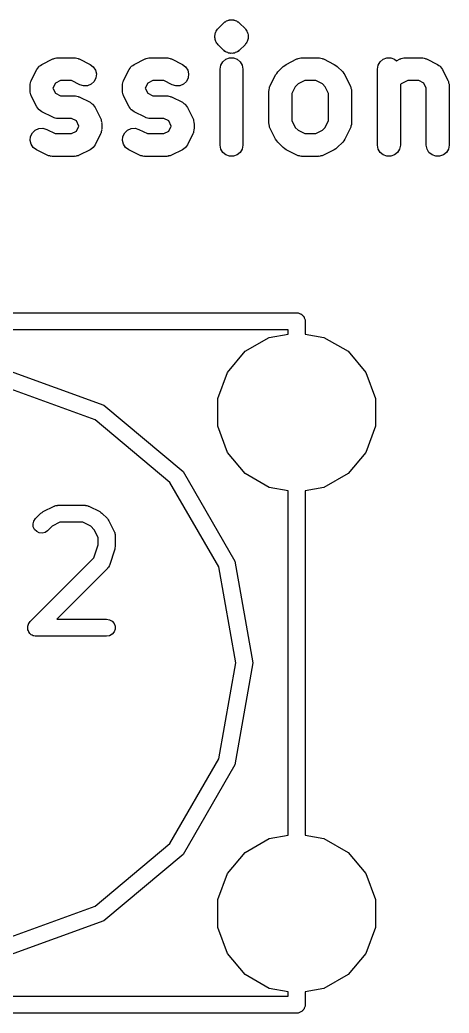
# Model space of a CAD drawing. Extents: x 149.8 to 198.9, y -148.5 to -50.
# Drawn here: x 194.57 to 198.34, y -134.07 to -125.35 of the extents above; entities that cross this region are included whole.
import ezdxf

# ---------------------------------------------------------------- set-up
doc = ezdxf.new("R2010")
doc.units = 0
doc.header["$MEASUREMENT"] = 0
doc.layers.add('BLACK', color=7, linetype='CONTINUOUS')

msp = doc.modelspace()

# ---------------------------------------------------------------- linework, layer by layer
at = {"layer": 'Black'}
for p, q in [((196.31, -125.429), (196.358, -125.382)), ((196.358, -125.382), (196.365, -125.377)), ((196.365, -125.377), (196.371, -125.37)), ((196.371, -125.37), (196.375, -125.369)), ((196.375, -125.369), (196.379, -125.366)), ((196.379, -125.366), (196.383, -125.364)), ((196.383, -125.364), (196.386, -125.362)), ((196.386, -125.362), (196.395, -125.359)), ((196.395, -125.359), (196.403, -125.356)), ((196.403, -125.356), (196.407, -125.355)), ((196.407, -125.355), (196.411, -125.354)), ((196.411, -125.354), (196.416, -125.354)), ((196.416, -125.354), (196.42, -125.353)), ((196.42, -125.353), (196.429, -125.354)), ((196.429, -125.354), (196.437, -125.353)), ((196.437, -125.353), (196.442, -125.354)), ((196.442, -125.354), (196.446, -125.354)), ((196.446, -125.354), (196.45, -125.355)), ((196.45, -125.355), (196.454, -125.356)), ((196.454, -125.356), (196.462, -125.359)), ((196.462, -125.359), (196.471, -125.362)), ((196.471, -125.362), (196.474, -125.364)), ((196.474, -125.364), (196.479, -125.366)), ((196.479, -125.366), (196.482, -125.369)), ((196.482, -125.369), (196.486, -125.37)), ((196.486, -125.37), (196.492, -125.377)), ((196.492, -125.377), (196.499, -125.382)), ((196.499, -125.382), (196.547, -125.429)), ((196.281, -125.491), (196.284, -125.483)), ((196.282, -125.5), (196.281, -125.491)), ((196.281, -125.509), (196.282, -125.5)), ((196.284, -125.517), (196.281, -125.509)), ((196.284, -125.474), (196.288, -125.466)), ((196.284, -125.483), (196.284, -125.474)), ((196.288, -125.466), (196.29, -125.458)), ((196.29, -125.458), (196.295, -125.451)), ((196.295, -125.451), (196.299, -125.443)), ((196.299, -125.443), (196.305, -125.436)), ((196.305, -125.436), (196.31, -125.429)), ((196.547, -125.429), (196.552, -125.436)), ((196.552, -125.436), (196.558, -125.443)), ((196.558, -125.443), (196.562, -125.451)), ((196.562, -125.451), (196.567, -125.458)), ((196.567, -125.458), (196.569, -125.466)), ((196.569, -125.466), (196.573, -125.474)), ((196.573, -125.474), (196.574, -125.483)), ((196.574, -125.483), (196.576, -125.491)), ((196.576, -125.509), (196.574, -125.517)), ((196.576, -125.491), (196.575, -125.5)), ((196.575, -125.5), (196.576, -125.509)), ((196.284, -125.526), (196.284, -125.517)), ((196.288, -125.534), (196.284, -125.526)), ((196.29, -125.542), (196.288, -125.534)), ((196.295, -125.549), (196.29, -125.542)), ((196.299, -125.557), (196.295, -125.549)), ((196.305, -125.564), (196.299, -125.557)), ((196.31, -125.571), (196.305, -125.564)), ((196.358, -125.618), (196.31, -125.571)), ((196.547, -125.571), (196.499, -125.618)), ((196.552, -125.564), (196.547, -125.571)), ((196.558, -125.557), (196.552, -125.564)), ((196.562, -125.549), (196.558, -125.557)), ((196.567, -125.542), (196.562, -125.549)), ((196.569, -125.534), (196.567, -125.542)), ((196.573, -125.526), (196.569, -125.534)), ((196.574, -125.517), (196.573, -125.526)), ((196.365, -125.623), (196.358, -125.618)), ((196.371, -125.63), (196.365, -125.623)), ((196.375, -125.631), (196.371, -125.63)), ((196.379, -125.634), (196.375, -125.631)), ((196.383, -125.636), (196.379, -125.634)), ((196.386, -125.638), (196.383, -125.636)), ((196.395, -125.641), (196.386, -125.638)), ((196.403, -125.644), (196.395, -125.641)), ((196.407, -125.645), (196.403, -125.644)), ((196.411, -125.646), (196.407, -125.645)), ((196.416, -125.646), (196.411, -125.646)), ((196.42, -125.647), (196.416, -125.646)), ((196.429, -125.646), (196.42, -125.647)), ((196.437, -125.647), (196.429, -125.646)), ((196.442, -125.646), (196.437, -125.647)), ((196.446, -125.646), (196.442, -125.646)), ((196.45, -125.645), (196.446, -125.646)), ((196.454, -125.644), (196.45, -125.645)), ((196.462, -125.641), (196.454, -125.644)), ((196.471, -125.638), (196.462, -125.641)), ((196.474, -125.636), (196.471, -125.638)), ((196.479, -125.634), (196.474, -125.636)), ((196.482, -125.631), (196.479, -125.634)), ((196.486, -125.63), (196.482, -125.631)), ((196.492, -125.623), (196.486, -125.63)), ((196.499, -125.618), (196.492, -125.623)), ((194.729, -125.777), (194.737, -125.765)), ((194.737, -125.765), (194.739, -125.763)), ((194.739, -125.763), (194.741, -125.761)), ((194.741, -125.761), (194.753, -125.753)), ((194.753, -125.753), (194.765, -125.744)), ((194.765, -125.744), (194.86, -125.696)), ((194.86, -125.696), (194.866, -125.695)), ((194.866, -125.695), (194.871, -125.692)), ((194.871, -125.692), (194.882, -125.69)), ((194.882, -125.69), (194.893, -125.686)), ((194.893, -125.686), (194.899, -125.687)), ((194.899, -125.687), (194.905, -125.686)), ((194.905, -125.686), (195.048, -125.686)), ((195.048, -125.686), (195.053, -125.687)), ((195.053, -125.687), (195.059, -125.686)), ((195.059, -125.686), (195.07, -125.69)), ((195.07, -125.69), (195.082, -125.692)), ((195.082, -125.692), (195.087, -125.695)), ((195.087, -125.695), (195.092, -125.696)), ((195.092, -125.696), (195.188, -125.744)), ((195.188, -125.744), (195.215, -125.765)), ((195.215, -125.765), (195.235, -125.794)), ((195.538, -125.777), (195.546, -125.765)), ((195.546, -125.765), (195.549, -125.763)), ((195.549, -125.763), (195.55, -125.761)), ((195.55, -125.761), (195.563, -125.753)), ((195.563, -125.753), (195.574, -125.744)), ((195.574, -125.744), (195.67, -125.696)), ((195.67, -125.696), (195.675, -125.695)), ((195.675, -125.695), (195.68, -125.692)), ((195.68, -125.692), (195.692, -125.69)), ((195.692, -125.69), (195.703, -125.686)), ((195.703, -125.686), (195.709, -125.687)), ((195.709, -125.687), (195.714, -125.686)), ((195.714, -125.686), (195.857, -125.686)), ((195.857, -125.686), (195.863, -125.687)), ((195.863, -125.687), (195.869, -125.686)), ((195.869, -125.686), (195.88, -125.69)), ((195.88, -125.69), (195.891, -125.692)), ((195.891, -125.692), (195.896, -125.695)), ((195.896, -125.695), (195.902, -125.696)), ((195.902, -125.696), (195.997, -125.744)), ((195.997, -125.744), (196.025, -125.765)), ((196.025, -125.765), (196.044, -125.794)), ((196.329, -125.786), (196.335, -125.752)), ((196.335, -125.752), (196.352, -125.721)), ((196.352, -125.721), (196.379, -125.699)), ((196.379, -125.699), (196.411, -125.687)), ((196.411, -125.687), (196.446, -125.687)), ((196.446, -125.687), (196.479, -125.699)), ((196.479, -125.699), (196.505, -125.721)), ((196.505, -125.721), (196.523, -125.752)), ((196.523, -125.752), (196.529, -125.786)), ((196.834, -125.81), (196.882, -125.763)), ((196.882, -125.763), (196.895, -125.753)), ((196.895, -125.753), (196.908, -125.744)), ((196.908, -125.744), (197.003, -125.696)), ((197.003, -125.696), (197.008, -125.695)), ((197.008, -125.695), (197.013, -125.692)), ((197.013, -125.692), (197.025, -125.69)), ((197.025, -125.69), (197.036, -125.686)), ((197.036, -125.686), (197.042, -125.687)), ((197.042, -125.687), (197.048, -125.686)), ((197.048, -125.686), (197.19, -125.686)), ((197.19, -125.686), (197.196, -125.687)), ((197.196, -125.687), (197.202, -125.686)), ((197.202, -125.686), (197.213, -125.69)), ((197.213, -125.69), (197.225, -125.692)), ((197.225, -125.692), (197.23, -125.695)), ((197.23, -125.695), (197.235, -125.696)), ((197.235, -125.696), (197.33, -125.744)), ((197.33, -125.744), (197.343, -125.753)), ((197.343, -125.753), (197.356, -125.763)), ((197.356, -125.763), (197.404, -125.81)), ((197.71, -125.786), (197.716, -125.752)), ((197.716, -125.752), (197.733, -125.721)), ((197.733, -125.721), (197.76, -125.699)), ((197.76, -125.699), (197.792, -125.687)), ((197.792, -125.687), (197.827, -125.687)), ((197.827, -125.687), (197.86, -125.699)), ((197.86, -125.699), (197.875, -125.712)), ((197.875, -125.712), (197.908, -125.696)), ((197.908, -125.696), (197.913, -125.695)), ((197.913, -125.695), (197.918, -125.692)), ((197.918, -125.692), (197.93, -125.69)), ((197.93, -125.69), (197.941, -125.686)), ((197.941, -125.686), (197.947, -125.687)), ((197.947, -125.687), (197.952, -125.686)), ((197.952, -125.686), (198.095, -125.686)), ((198.095, -125.686), (198.101, -125.687)), ((198.101, -125.687), (198.107, -125.686)), ((198.107, -125.686), (198.118, -125.69)), ((198.118, -125.69), (198.129, -125.692)), ((198.129, -125.692), (198.134, -125.695)), ((198.134, -125.695), (198.14, -125.696)), ((198.14, -125.696), (198.235, -125.744)), ((198.235, -125.744), (198.247, -125.753)), ((198.247, -125.753), (198.259, -125.761)), ((198.259, -125.761), (198.261, -125.763)), ((198.261, -125.763), (198.263, -125.765)), ((198.263, -125.765), (198.271, -125.777)), ((194.672, -125.884), (194.72, -125.789)), ((194.72, -125.789), (194.729, -125.777)), ((195.235, -125.794), (195.243, -125.827)), ((195.243, -125.827), (195.239, -125.862)), ((195.482, -125.884), (195.53, -125.789)), ((195.53, -125.789), (195.538, -125.777)), ((196.044, -125.794), (196.052, -125.827)), ((196.052, -125.827), (196.048, -125.862)), ((196.329, -126.452), (196.329, -125.786)), ((196.529, -125.786), (196.529, -126.452)), ((196.768, -125.931), (196.815, -125.836)), ((196.815, -125.836), (196.825, -125.823)), ((196.825, -125.823), (196.834, -125.81)), ((197.404, -125.81), (197.413, -125.823)), ((197.413, -125.823), (197.423, -125.836)), ((197.423, -125.836), (197.47, -125.931)), ((197.71, -126.452), (197.71, -125.786)), ((198.271, -125.777), (198.28, -125.789)), ((198.28, -125.789), (198.328, -125.884)), ((194.662, -125.929), (194.663, -125.923)), ((194.662, -125.976), (194.662, -125.929)), ((194.663, -125.917), (194.666, -125.906)), ((194.663, -125.923), (194.663, -125.917)), ((194.666, -125.906), (194.668, -125.894)), ((194.668, -125.894), (194.671, -125.889)), ((194.671, -125.889), (194.672, -125.884)), ((194.884, -125.908), (194.862, -125.952)), ((194.928, -125.886), (194.884, -125.908)), ((195.024, -125.886), (194.928, -125.886)), ((195.098, -125.923), (195.024, -125.886)), ((195.131, -125.933), (195.098, -125.923)), ((195.166, -125.931), (195.131, -125.933)), ((195.198, -125.917), (195.166, -125.931)), ((195.223, -125.893), (195.198, -125.917)), ((195.239, -125.862), (195.223, -125.893)), ((195.471, -125.929), (195.472, -125.923)), ((195.471, -125.976), (195.471, -125.929)), ((195.472, -125.917), (195.475, -125.906)), ((195.472, -125.923), (195.472, -125.917)), ((195.475, -125.906), (195.477, -125.894)), ((195.477, -125.894), (195.48, -125.889)), ((195.48, -125.889), (195.482, -125.884)), ((195.694, -125.908), (195.671, -125.952)), ((195.738, -125.886), (195.694, -125.908)), ((195.834, -125.886), (195.738, -125.886)), ((195.908, -125.923), (195.834, -125.886)), ((195.941, -125.933), (195.908, -125.923)), ((195.976, -125.931), (195.941, -125.933)), ((196.007, -125.917), (195.976, -125.931)), ((196.033, -125.893), (196.007, -125.917)), ((196.048, -125.862), (196.033, -125.893)), ((196.761, -125.954), (196.763, -125.942)), ((196.763, -125.942), (196.766, -125.937)), ((196.766, -125.937), (196.768, -125.931)), ((196.987, -125.94), (196.957, -126)), ((197.012, -125.916), (196.987, -125.94)), ((197.071, -125.886), (197.012, -125.916)), ((197.167, -125.886), (197.071, -125.886)), ((197.226, -125.916), (197.167, -125.886)), ((197.251, -125.94), (197.226, -125.916)), ((197.281, -126), (197.251, -125.94)), ((197.47, -125.931), (197.472, -125.937)), ((197.472, -125.937), (197.475, -125.942)), ((197.475, -125.942), (197.477, -125.954)), ((197.916, -125.916), (197.91, -125.922)), ((197.91, -125.922), (197.91, -126.452)), ((197.976, -125.886), (197.916, -125.916)), ((198.072, -125.886), (197.976, -125.886)), ((198.116, -125.908), (198.072, -125.886)), ((198.138, -125.952), (198.116, -125.908)), ((198.328, -125.884), (198.329, -125.889)), ((198.329, -125.889), (198.332, -125.894)), ((198.332, -125.894), (198.334, -125.906)), ((198.334, -125.906), (198.337, -125.917)), ((198.337, -125.917), (198.337, -125.923)), ((198.337, -125.923), (198.338, -125.929)), ((198.338, -125.929), (198.338, -126.452)), ((194.663, -125.982), (194.662, -125.976)), ((194.663, -125.988), (194.663, -125.982)), ((194.666, -125.999), (194.663, -125.988)), ((194.668, -126.01), (194.666, -125.999)), ((194.671, -126.015), (194.668, -126.01)), ((194.672, -126.021), (194.671, -126.015)), ((194.72, -126.116), (194.672, -126.021)), ((194.862, -125.952), (194.862, -125.953)), ((194.862, -125.953), (194.884, -125.997)), ((194.884, -125.997), (194.928, -126.019)), ((194.928, -126.019), (195.048, -126.019)), ((195.048, -126.019), (195.053, -126.02)), ((195.053, -126.02), (195.059, -126.02)), ((195.059, -126.02), (195.07, -126.023)), ((195.07, -126.023), (195.082, -126.025)), ((195.082, -126.025), (195.087, -126.028)), ((195.087, -126.028), (195.092, -126.03)), ((195.092, -126.03), (195.188, -126.077)), ((195.472, -125.982), (195.471, -125.976)), ((195.472, -125.988), (195.472, -125.982)), ((195.475, -125.999), (195.472, -125.988)), ((195.477, -126.01), (195.475, -125.999)), ((195.48, -126.015), (195.477, -126.01)), ((195.482, -126.021), (195.48, -126.015)), ((195.53, -126.116), (195.482, -126.021)), ((195.671, -125.952), (195.671, -125.953)), ((195.671, -125.953), (195.694, -125.997)), ((195.694, -125.997), (195.738, -126.019)), ((195.738, -126.019), (195.857, -126.019)), ((195.857, -126.019), (195.863, -126.02)), ((195.863, -126.02), (195.869, -126.02)), ((195.869, -126.02), (195.88, -126.023)), ((195.88, -126.023), (195.891, -126.025)), ((195.891, -126.025), (195.896, -126.028)), ((195.896, -126.028), (195.902, -126.03)), ((195.902, -126.03), (195.997, -126.077)), ((196.757, -125.976), (196.758, -125.971)), ((196.757, -126.262), (196.757, -125.976)), ((196.758, -125.965), (196.761, -125.954)), ((196.758, -125.971), (196.758, -125.965)), ((196.957, -126), (196.957, -126.238)), ((197.281, -126.238), (197.281, -126)), ((197.477, -125.954), (197.48, -125.965)), ((197.48, -125.965), (197.48, -125.971)), ((197.48, -125.971), (197.481, -125.976)), ((197.481, -125.976), (197.481, -126.262)), ((198.138, -126.452), (198.138, -125.952)), ((194.729, -126.128), (194.72, -126.116)), ((195.188, -126.077), (195.199, -126.086)), ((195.199, -126.086), (195.212, -126.094)), ((195.212, -126.094), (195.213, -126.096)), ((195.213, -126.096), (195.215, -126.098)), ((195.215, -126.098), (195.224, -126.11)), ((195.224, -126.11), (195.232, -126.122)), ((195.538, -126.128), (195.53, -126.116)), ((195.997, -126.077), (196.009, -126.086)), ((196.009, -126.086), (196.021, -126.094)), ((196.021, -126.094), (196.023, -126.096)), ((196.023, -126.096), (196.025, -126.098)), ((196.025, -126.098), (196.033, -126.11)), ((196.033, -126.11), (196.042, -126.122)), ((194.737, -126.14), (194.729, -126.128)), ((194.739, -126.142), (194.737, -126.14)), ((194.741, -126.144), (194.739, -126.142)), ((194.753, -126.152), (194.741, -126.144)), ((194.765, -126.161), (194.753, -126.152)), ((194.86, -126.208), (194.765, -126.161)), ((195.232, -126.122), (195.28, -126.217)), ((195.546, -126.14), (195.538, -126.128)), ((195.549, -126.142), (195.546, -126.14)), ((195.55, -126.144), (195.549, -126.142)), ((195.563, -126.152), (195.55, -126.144)), ((195.574, -126.161), (195.563, -126.152)), ((195.67, -126.208), (195.574, -126.161)), ((196.042, -126.122), (196.089, -126.217)), ((194.866, -126.21), (194.86, -126.208)), ((194.871, -126.213), (194.866, -126.21)), ((194.882, -126.215), (194.871, -126.213)), ((194.893, -126.218), (194.882, -126.215)), ((194.899, -126.218), (194.893, -126.218)), ((194.905, -126.219), (194.899, -126.218)), ((195.024, -126.219), (194.905, -126.219)), ((195.068, -126.241), (195.024, -126.219)), ((195.09, -126.286), (195.068, -126.241)), ((195.068, -126.33), (195.09, -126.286)), ((195.09, -126.286), (195.09, -126.286)), ((195.28, -126.217), (195.282, -126.223)), ((195.282, -126.223), (195.284, -126.228)), ((195.284, -126.228), (195.286, -126.239)), ((195.286, -126.239), (195.29, -126.25)), ((195.29, -126.25), (195.289, -126.256)), ((195.289, -126.256), (195.29, -126.262)), ((195.29, -126.262), (195.29, -126.31)), ((195.675, -126.21), (195.67, -126.208)), ((195.68, -126.213), (195.675, -126.21)), ((195.692, -126.215), (195.68, -126.213)), ((195.703, -126.218), (195.692, -126.215)), ((195.709, -126.218), (195.703, -126.218)), ((195.714, -126.219), (195.709, -126.218)), ((195.834, -126.219), (195.714, -126.219)), ((195.878, -126.241), (195.834, -126.219)), ((195.9, -126.286), (195.878, -126.241)), ((195.878, -126.33), (195.9, -126.286)), ((195.9, -126.286), (195.9, -126.286)), ((196.089, -126.217), (196.091, -126.223)), ((196.091, -126.223), (196.094, -126.228)), ((196.094, -126.228), (196.096, -126.239)), ((196.096, -126.239), (196.099, -126.25)), ((196.099, -126.25), (196.099, -126.256)), ((196.099, -126.256), (196.1, -126.262)), ((196.1, -126.262), (196.1, -126.31)), ((196.758, -126.268), (196.757, -126.262)), ((196.758, -126.273), (196.758, -126.268)), ((196.761, -126.285), (196.758, -126.273)), ((196.763, -126.296), (196.761, -126.285)), ((196.957, -126.238), (196.987, -126.298)), ((197.251, -126.298), (197.281, -126.238)), ((197.477, -126.285), (197.475, -126.296)), ((197.48, -126.273), (197.477, -126.285)), ((197.481, -126.262), (197.48, -126.268)), ((197.48, -126.268), (197.48, -126.273)), ((194.662, -126.411), (194.666, -126.376)), ((194.666, -126.376), (194.682, -126.345)), ((194.682, -126.345), (194.707, -126.321)), ((194.707, -126.321), (194.739, -126.307)), ((194.739, -126.307), (194.773, -126.305)), ((194.773, -126.305), (194.807, -126.315)), ((194.807, -126.315), (194.881, -126.352)), ((194.881, -126.352), (195.024, -126.352)), ((195.024, -126.352), (195.068, -126.33)), ((195.28, -126.354), (195.232, -126.449)), ((195.282, -126.349), (195.28, -126.354)), ((195.284, -126.344), (195.282, -126.349)), ((195.286, -126.332), (195.284, -126.344)), ((195.29, -126.321), (195.286, -126.332)), ((195.29, -126.31), (195.289, -126.315)), ((195.289, -126.315), (195.29, -126.321)), ((195.472, -126.411), (195.476, -126.376)), ((195.476, -126.376), (195.491, -126.345)), ((195.491, -126.345), (195.516, -126.321)), ((195.516, -126.321), (195.548, -126.307)), ((195.548, -126.307), (195.583, -126.305)), ((195.583, -126.305), (195.616, -126.315)), ((195.616, -126.315), (195.69, -126.352)), ((195.69, -126.352), (195.834, -126.352)), ((195.834, -126.352), (195.878, -126.33)), ((196.089, -126.354), (196.042, -126.449)), ((196.091, -126.349), (196.089, -126.354)), ((196.094, -126.344), (196.091, -126.349)), ((196.096, -126.332), (196.094, -126.344)), ((196.099, -126.321), (196.096, -126.332)), ((196.1, -126.31), (196.099, -126.315)), ((196.099, -126.315), (196.099, -126.321)), ((196.766, -126.301), (196.763, -126.296)), ((196.768, -126.307), (196.766, -126.301)), ((196.815, -126.402), (196.768, -126.307)), ((196.987, -126.298), (197.012, -126.323)), ((197.012, -126.323), (197.071, -126.352)), ((197.071, -126.352), (197.167, -126.352)), ((197.167, -126.352), (197.226, -126.323)), ((197.226, -126.323), (197.251, -126.298)), ((197.47, -126.307), (197.423, -126.402)), ((197.472, -126.301), (197.47, -126.307)), ((197.475, -126.296), (197.472, -126.301)), ((194.67, -126.445), (194.662, -126.411)), ((194.689, -126.474), (194.67, -126.445)), ((195.224, -126.461), (195.215, -126.474)), ((195.232, -126.449), (195.224, -126.461)), ((195.48, -126.445), (195.472, -126.411)), ((195.499, -126.474), (195.48, -126.445)), ((196.033, -126.461), (196.025, -126.474)), ((196.042, -126.449), (196.033, -126.461)), ((196.335, -126.487), (196.329, -126.452)), ((196.529, -126.452), (196.523, -126.487)), ((196.825, -126.415), (196.815, -126.402)), ((196.834, -126.428), (196.825, -126.415)), ((196.882, -126.475), (196.834, -126.428)), ((197.404, -126.428), (197.356, -126.475)), ((197.413, -126.415), (197.404, -126.428)), ((197.423, -126.402), (197.413, -126.415)), ((197.716, -126.487), (197.71, -126.452)), ((197.91, -126.452), (197.903, -126.487)), ((198.144, -126.487), (198.138, -126.452)), ((198.338, -126.452), (198.332, -126.487)), ((194.717, -126.494), (194.689, -126.474)), ((194.812, -126.542), (194.717, -126.494)), ((194.818, -126.543), (194.812, -126.542)), ((194.823, -126.546), (194.818, -126.543)), ((194.834, -126.548), (194.823, -126.546)), ((194.846, -126.552), (194.834, -126.548)), ((194.851, -126.551), (194.846, -126.552)), ((194.857, -126.552), (194.851, -126.551)), ((195.048, -126.552), (194.857, -126.552)), ((195.053, -126.551), (195.048, -126.552)), ((195.059, -126.552), (195.053, -126.551)), ((195.07, -126.548), (195.059, -126.552)), ((195.082, -126.546), (195.07, -126.548)), ((195.087, -126.543), (195.082, -126.546)), ((195.092, -126.542), (195.087, -126.543)), ((195.188, -126.494), (195.092, -126.542)), ((195.199, -126.485), (195.188, -126.494)), ((195.212, -126.477), (195.199, -126.485)), ((195.213, -126.475), (195.212, -126.477)), ((195.215, -126.474), (195.213, -126.475)), ((195.527, -126.494), (195.499, -126.474)), ((195.622, -126.542), (195.527, -126.494)), ((195.627, -126.543), (195.622, -126.542)), ((195.632, -126.546), (195.627, -126.543)), ((195.644, -126.548), (195.632, -126.546)), ((195.655, -126.552), (195.644, -126.548)), ((195.661, -126.551), (195.655, -126.552)), ((195.667, -126.552), (195.661, -126.551)), ((195.857, -126.552), (195.667, -126.552)), ((195.863, -126.551), (195.857, -126.552)), ((195.869, -126.552), (195.863, -126.551)), ((195.88, -126.548), (195.869, -126.552)), ((195.891, -126.546), (195.88, -126.548)), ((195.896, -126.543), (195.891, -126.546)), ((195.902, -126.542), (195.896, -126.543)), ((195.997, -126.494), (195.902, -126.542)), ((196.009, -126.485), (195.997, -126.494)), ((196.021, -126.477), (196.009, -126.485)), ((196.023, -126.475), (196.021, -126.477)), ((196.025, -126.474), (196.023, -126.475)), ((196.352, -126.517), (196.335, -126.487)), ((196.379, -126.539), (196.352, -126.517)), ((196.411, -126.551), (196.379, -126.539)), ((196.446, -126.551), (196.411, -126.551)), ((196.479, -126.539), (196.446, -126.551)), ((196.505, -126.517), (196.479, -126.539)), ((196.523, -126.487), (196.505, -126.517)), ((196.895, -126.485), (196.882, -126.475)), ((196.908, -126.494), (196.895, -126.485)), ((197.003, -126.542), (196.908, -126.494)), ((197.008, -126.543), (197.003, -126.542)), ((197.013, -126.546), (197.008, -126.543)), ((197.025, -126.548), (197.013, -126.546)), ((197.036, -126.552), (197.025, -126.548)), ((197.042, -126.551), (197.036, -126.552)), ((197.048, -126.552), (197.042, -126.551)), ((197.19, -126.552), (197.048, -126.552)), ((197.196, -126.551), (197.19, -126.552)), ((197.202, -126.552), (197.196, -126.551)), ((197.213, -126.548), (197.202, -126.552)), ((197.225, -126.546), (197.213, -126.548)), ((197.23, -126.543), (197.225, -126.546)), ((197.235, -126.542), (197.23, -126.543)), ((197.33, -126.494), (197.235, -126.542)), ((197.343, -126.485), (197.33, -126.494)), ((197.356, -126.475), (197.343, -126.485)), ((197.733, -126.517), (197.716, -126.487)), ((197.76, -126.539), (197.733, -126.517)), ((197.792, -126.551), (197.76, -126.539)), ((197.827, -126.551), (197.792, -126.551)), ((197.86, -126.539), (197.827, -126.551)), ((197.886, -126.517), (197.86, -126.539)), ((197.903, -126.487), (197.886, -126.517)), ((198.161, -126.517), (198.144, -126.487)), ((198.188, -126.539), (198.161, -126.517)), ((198.221, -126.551), (198.188, -126.539)), ((198.255, -126.551), (198.221, -126.551)), ((198.288, -126.539), (198.255, -126.551)), ((198.315, -126.517), (198.288, -126.539)), ((198.332, -126.487), (198.315, -126.517)), ((191, -127.925), (197, -127.925)), ((197, -127.925), (197.006, -127.926)), ((197.006, -127.926), (197.013, -127.926)), ((197.013, -127.926), (197.019, -127.928)), ((197.019, -127.928), (197.026, -127.93)), ((197.026, -127.93), (197.031, -127.933)), ((197.031, -127.933), (197.037, -127.935)), ((197.037, -127.935), (197.043, -127.939)), ((197.043, -127.939), (197.048, -127.943)), ((197.048, -127.943), (197.052, -127.948)), ((197.052, -127.948), (197.057, -127.952)), ((197.057, -127.952), (197.061, -127.957)), ((197.061, -127.957), (197.065, -127.962)), ((197.065, -127.962), (197.067, -127.969)), ((197.067, -127.969), (197.07, -127.974)), ((197.07, -127.974), (197.072, -127.981)), ((197.072, -127.981), (197.074, -127.987)), ((197.074, -127.987), (197.074, -127.994)), ((197.074, -127.994), (197.075, -128)), ((197.075, -128), (197.075, -128.112)), ((196.925, -128.075), (191.075, -128.075)), ((196.76, -128.141), (196.925, -128.112)), ((196.925, -128.112), (196.925, -128.075)), ((197.075, -128.112), (197.24, -128.141)), ((196.549, -128.263), (196.76, -128.141)), ((197.24, -128.141), (197.451, -128.263)), ((196.393, -128.449), (196.549, -128.263)), ((197.451, -128.263), (197.607, -128.449)), ((194.454, -128.425), (195.308, -128.735)), ((196.309, -128.678), (196.393, -128.449)), ((197.607, -128.449), (197.691, -128.678)), ((195.232, -128.865), (194.428, -128.572)), ((195.308, -128.735), (196.003, -129.319)), ((196.309, -128.922), (196.309, -128.678)), ((197.691, -128.678), (197.691, -128.922)), ((195.888, -129.416), (195.232, -128.865)), ((196.393, -129.151), (196.309, -128.922)), ((197.691, -128.922), (197.607, -129.151)), ((196.549, -129.337), (196.393, -129.151)), ((197.607, -129.151), (197.451, -129.337)), ((196.003, -129.319), (196.457, -130.106)), ((196.76, -129.459), (196.549, -129.337)), ((197.451, -129.337), (197.24, -129.459)), ((196.316, -130.157), (195.888, -129.416)), ((196.925, -129.488), (196.76, -129.459)), ((196.925, -132.512), (196.925, -129.488)), ((197.24, -129.459), (197.075, -129.488)), ((197.075, -129.488), (197.075, -132.512)), ((194.709, -129.733), (194.756, -129.685)), ((194.756, -129.685), (194.766, -129.678)), ((194.766, -129.678), (194.776, -129.671)), ((194.776, -129.671), (194.871, -129.623)), ((194.871, -129.623), (194.875, -129.622)), ((194.875, -129.622), (194.879, -129.62)), ((194.879, -129.62), (194.888, -129.618)), ((194.888, -129.618), (194.896, -129.616)), ((194.896, -129.616), (194.901, -129.616)), ((194.901, -129.616), (194.905, -129.615)), ((194.905, -129.615), (195.143, -129.615)), ((195.143, -129.615), (195.147, -129.616)), ((195.147, -129.616), (195.151, -129.616)), ((195.151, -129.616), (195.16, -129.618)), ((195.16, -129.618), (195.169, -129.62)), ((195.169, -129.62), (195.172, -129.622)), ((195.172, -129.622), (195.176, -129.623)), ((195.176, -129.623), (195.272, -129.671)), ((195.272, -129.671), (195.281, -129.678)), ((195.281, -129.678), (195.291, -129.685)), ((195.291, -129.685), (195.339, -129.733)), ((194.687, -129.779), (194.694, -129.754)), ((194.689, -129.805), (194.687, -129.779)), ((194.694, -129.754), (194.709, -129.733)), ((194.922, -129.765), (194.854, -129.8)), ((195.125, -129.765), (194.922, -129.765)), ((195.194, -129.8), (195.125, -129.765)), ((195.339, -129.733), (195.346, -129.742)), ((195.346, -129.742), (195.353, -129.752)), ((195.353, -129.752), (195.4, -129.847)), ((194.7, -129.829), (194.689, -129.805)), ((194.719, -129.847), (194.7, -129.829)), ((194.742, -129.858), (194.719, -129.847)), ((194.768, -129.86), (194.742, -129.858)), ((194.794, -129.854), (194.768, -129.86)), ((194.815, -129.839), (194.794, -129.854)), ((194.854, -129.8), (194.815, -129.839)), ((195.224, -129.83), (195.194, -129.8)), ((195.258, -129.899), (195.224, -129.83)), ((195.4, -129.847), (195.402, -129.851)), ((195.402, -129.851), (195.404, -129.855)), ((195.404, -129.855), (195.405, -129.864)), ((195.405, -129.864), (195.408, -129.872)), ((195.258, -129.964), (195.258, -129.899)), ((195.408, -129.872), (195.408, -129.877)), ((195.408, -129.877), (195.408, -129.881)), ((195.408, -129.881), (195.408, -129.976)), ((195.22, -130.078), (195.258, -129.964)), ((195.404, -130), (195.357, -130.143)), ((195.406, -129.988), (195.404, -130)), ((195.408, -129.976), (195.406, -129.988)), ((194.661, -130.637), (195.22, -130.078)), ((196.457, -130.106), (196.615, -131)), ((195.339, -130.172), (194.895, -130.615)), ((195.341, -130.168), (195.339, -130.172)), ((195.344, -130.166), (195.341, -130.168)), ((195.349, -130.158), (195.344, -130.166)), ((195.354, -130.151), (195.349, -130.158)), ((195.355, -130.146), (195.354, -130.151)), ((195.357, -130.143), (195.355, -130.146)), ((196.465, -131), (196.316, -130.157)), ((194.648, -130.656), (194.649, -130.653)), ((194.649, -130.653), (194.656, -130.645)), ((194.656, -130.645), (194.661, -130.637)), ((194.895, -130.615), (195.333, -130.615)), ((195.333, -130.615), (195.359, -130.62)), ((195.359, -130.62), (195.382, -130.633)), ((195.382, -130.633), (195.398, -130.653)), ((195.398, -130.653), (195.407, -130.677)), ((194.64, -130.677), (194.644, -130.668)), ((194.64, -130.681), (194.64, -130.677)), ((194.64, -130.684), (194.64, -130.681)), ((194.64, -130.694), (194.64, -130.684)), ((194.64, -130.703), (194.64, -130.694)), ((194.642, -130.707), (194.64, -130.703)), ((194.642, -130.71), (194.642, -130.707)), ((194.646, -130.719), (194.642, -130.71)), ((194.644, -130.668), (194.646, -130.659)), ((194.646, -130.659), (194.648, -130.656)), ((194.649, -130.728), (194.646, -130.719)), ((194.651, -130.73), (194.649, -130.728)), ((194.653, -130.733), (194.651, -130.73)), ((194.66, -130.74), (194.653, -130.733)), ((194.666, -130.748), (194.66, -130.74)), ((195.398, -130.728), (195.382, -130.748)), ((195.407, -130.703), (195.398, -130.728)), ((195.407, -130.677), (195.407, -130.703)), ((194.669, -130.749), (194.666, -130.748)), ((194.671, -130.752), (194.669, -130.749)), ((194.68, -130.756), (194.671, -130.752)), ((194.689, -130.761), (194.68, -130.756)), ((194.692, -130.761), (194.689, -130.761)), ((194.695, -130.763), (194.692, -130.761)), ((194.705, -130.764), (194.695, -130.763)), ((194.714, -130.765), (194.705, -130.764)), ((195.333, -130.765), (194.714, -130.765)), ((195.359, -130.761), (195.333, -130.765)), ((195.382, -130.748), (195.359, -130.761)), ((196.316, -131.843), (196.465, -131)), ((196.615, -131), (196.457, -131.894)), ((195.888, -132.584), (196.316, -131.843)), ((196.457, -131.894), (196.003, -132.681)), ((196.549, -132.663), (196.76, -132.541)), ((196.76, -132.541), (196.925, -132.512)), ((197.075, -132.512), (197.24, -132.541)), ((197.24, -132.541), (197.451, -132.663)), ((195.232, -133.135), (195.888, -132.584)), ((196.003, -132.681), (195.308, -133.265)), ((196.393, -132.849), (196.549, -132.663)), ((197.451, -132.663), (197.607, -132.849)), ((196.309, -133.078), (196.393, -132.849)), ((197.607, -132.849), (197.691, -133.078)), ((196.309, -133.322), (196.309, -133.078)), ((197.691, -133.078), (197.691, -133.322)), ((194.428, -133.428), (195.232, -133.135)), ((195.308, -133.265), (194.454, -133.575)), ((196.393, -133.551), (196.309, -133.322)), ((197.691, -133.322), (197.607, -133.551)), ((196.549, -133.737), (196.393, -133.551)), ((197.607, -133.551), (197.451, -133.737)), ((196.76, -133.859), (196.549, -133.737)), ((197.451, -133.737), (197.24, -133.859)), ((196.925, -133.888), (196.76, -133.859)), ((197.24, -133.859), (197.075, -133.888)), ((191.075, -133.925), (196.925, -133.925)), ((196.925, -133.925), (196.925, -133.888)), ((197.075, -133.888), (197.075, -134)), ((197.048, -134.057), (197.043, -134.061)), ((197.052, -134.052), (197.048, -134.057)), ((197.057, -134.048), (197.052, -134.052)), ((197.061, -134.043), (197.057, -134.048)), ((197.065, -134.037), (197.061, -134.043)), ((197.067, -134.031), (197.065, -134.037)), ((197.07, -134.026), (197.067, -134.031)), ((197.072, -134.019), (197.07, -134.026)), ((197.074, -134.013), (197.072, -134.019)), ((197.075, -134), (197.074, -134.006)), ((197.074, -134.006), (197.074, -134.013)), ((197, -134.075), (191, -134.075)), ((197.006, -134.074), (197, -134.075)), ((197.013, -134.074), (197.006, -134.074)), ((197.019, -134.072), (197.013, -134.074)), ((197.026, -134.07), (197.019, -134.072)), ((197.031, -134.067), (197.026, -134.07)), ((197.037, -134.065), (197.031, -134.067)), ((197.043, -134.061), (197.037, -134.065))]:
    msp.add_line(p, q, dxfattribs=at)

doc.saveas('drawing.dxf')
